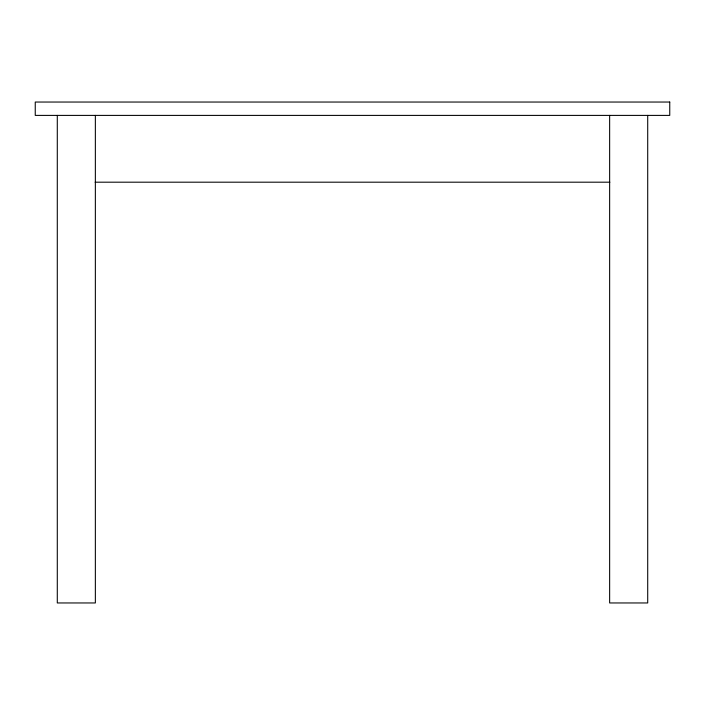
<?xml version="1.0" encoding="UTF-8"?>
<svg xmlns="http://www.w3.org/2000/svg" width="705" height="705" viewBox="0 0 705 705"><rect width="100%" height="100%" fill="white"/><g stroke="black" fill="none" stroke-linecap="round" stroke-linejoin="round"><path stroke-width="1.06" d="M95.122 182.19L609.878 182.19M647.71 115.4L647.71 602.96L609.64 602.96L609.64 115.4M95.36 115.4L95.36 602.96L57.29 602.96L57.29 115.4M669.75 102.04L35.25 102.04L35.25 115.4L669.75 115.4L669.75 102.04"/></g></svg>
